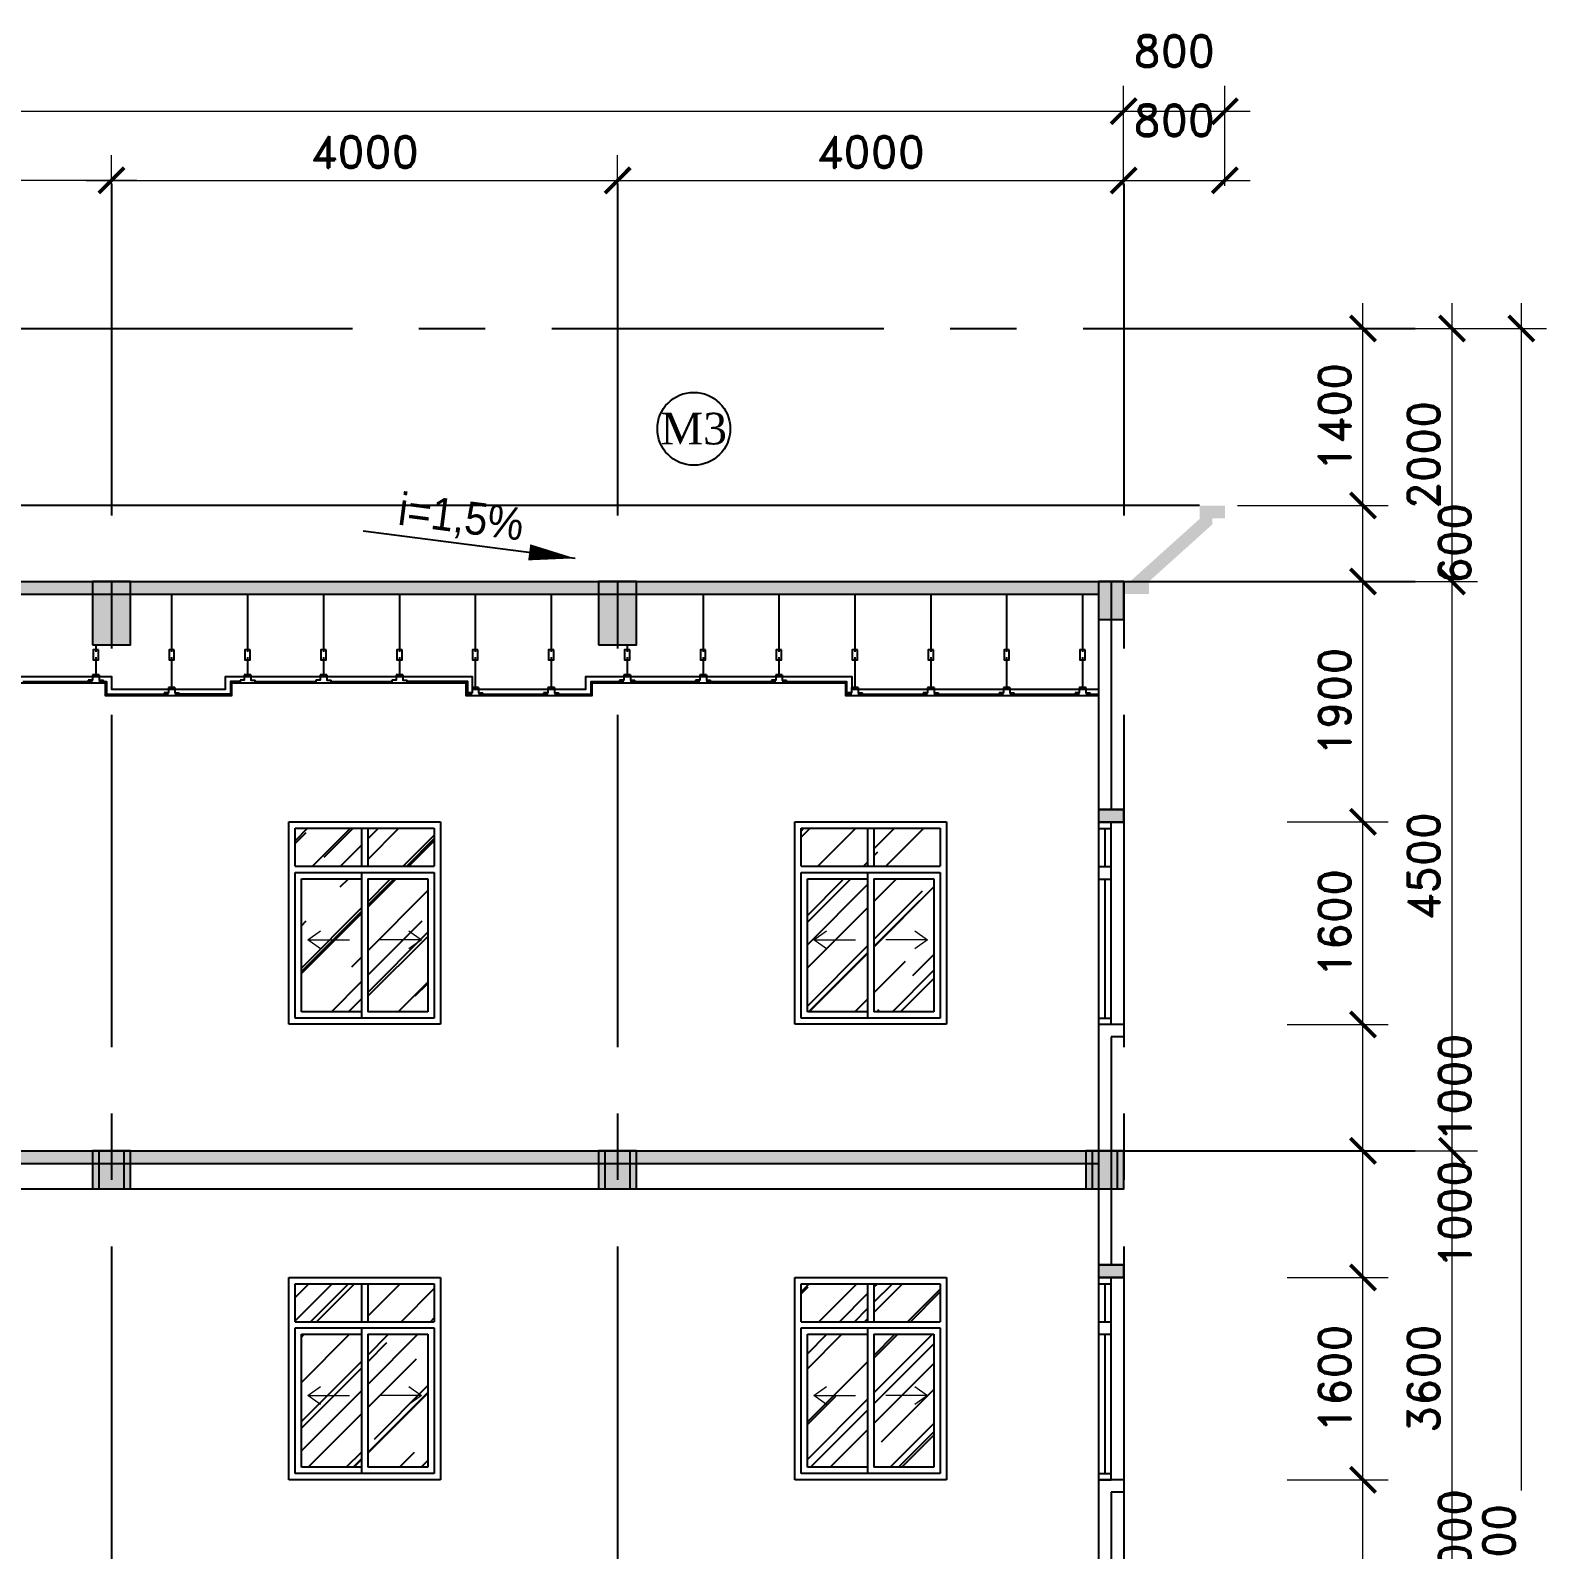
# Model space of a CAD drawing. Header units: inches. Extents: x 452443 to 881249, y 975131 to 1198310.
# Drawn here: x 718520 to 730505, y 1044559 to 1056566 of the extents above; entities that cross this region are included whole.
import ezdxf

# ---------------------------------------------------------------- set-up
doc = ezdxf.new("R2010")
doc.units = ezdxf.units.IN
doc.header["$LTSCALE"] = 3.5
doc.header["$MEASUREMENT"] = 0
doc.linetypes.add('CENTER', pattern=[2, 1.25, -0.25, 0.25, -0.25])
for name, color, linetype in [('cot', 1, 'Continuous'), ('cotnha', 1, 'Continuous'), ('dim 251', 251, 'Continuous'), ('DOOR-84', 84, 'Continuous'), ('hatch vl', 4, 'Continuous'), ('N-THAY2', 2, 'Continuous'), ('Netthay_126', 126, 'Continuous'), ('phong', 2, 'Continuous'), ('thuocdo', 3, 'Continuous'), ('Truc', 252, 'Continuous')]:
    doc.layers.add(name, color=color, linetype=linetype)
doc.styles.add('ghichu25', font='VHELVEN0.TTF', dxfattribs={"width": 0.9})
doc.styles.add('romand', font='romand.shx')
doc.styles.get("Standard").update_dxf_attribs({"font": 'times.ttf'})
doc.dimstyles.new('TL100', dxfattribs={"dimscale": 100, "dimtxt": 2.5, "dimasz": 2, "dimexe": 2, "dimexo": 1, "dimgap": 1, "dimtad": 1, "dimdec": 0, "dimzin": 0, "dimdsep": 46, "dimtxsty": 'romand', "dimblk": 'ARCHTICK', "dimcen": 2, "dimdle": 2, "dimclrd": 256, "dimclre": 256, "dimclrt": 7, "dimadec": 0, "dimazin": 0, "dimtfac": 0.004, "dimtdec": 0, "dimtmove": 2, "dimatfit": 3, "dimfxl": 1, "dimtolj": 1, "dimtzin": 0, "dimlwd": 20, "dimlwe": 20, "dimarcsym": 1})

# ---------------------------------------------------------------- blocks, each defined once
blk = doc.blocks.new('dodoc')
at = {"layer": 'N-THAY2', "ltscale": 50}
blk.add_line((1319.7, 0), (0, 0), dxfattribs=at)
blk.add_lwpolyline([(0, 0, 0, 100, 0), (285.9, 0, 100, 100, 0)], format="xyseb", dxfattribs=at)
at = {"layer": 'N-THAY2', "color": 7, "ltscale": 50, "style": 'ghichu25', "width": 0.9}
blk.add_attdef('I=1,5%', (386.3, 112), '', height=200, dxfattribs=at)
blk = doc.blocks.new('_ArchTick')
at = {"color": 0, "linetype": 'ByBlock', "const_width": 0.15}
blk.add_lwpolyline([(-0.5, -0.5), (0.5, 0.5)], dxfattribs=at)
blk = doc.blocks.new('*D2308')
at = {"layer": 'DEFPOINTS', "color": 0}
for p in [(728354, 1045110), (729054, 1045110), (728354, 1044110)]:
    blk.add_point(p, dxfattribs=at)
at = {"layer": 'thuocdo', "linetype": 'Continuous', "lineweight": 20}
for p, q in [((729054, 1043910), (729054, 1045310)), ((728454, 1045110), (729254, 1045110)), ((728454, 1044110), (729254, 1044110))]:
    blk.add_line(p, q, dxfattribs=at)
at = {"layer": 'thuocdo', "lineweight": 20, "xscale": 200, "yscale": 200, "zscale": 200}
for p, rotation in [((729054, 1045110), 90), ((729054, 1044110), 270)]:
    blk.add_blockref('_ArchTick', p, dxfattribs=dict(at, rotation=rotation))
at = {"layer": 'thuocdo', "color": 7, "insert": (729779, 1044610), "char_height": 250, "attachment_point": 5, "rotation": 90, "style": 'romand'}
blk.add_mtext('\\A1;1000', dxfattribs=at)
blk = doc.blocks.new('*D2309')
at = {"layer": 'DEFPOINTS', "color": 0}
for p in [(728354, 1046710), (729054, 1046710), (728354, 1045110)]:
    blk.add_point(p, dxfattribs=at)
at = {"layer": 'thuocdo', "linetype": 'Continuous', "lineweight": 20}
for p, q in [((729054, 1044910), (729054, 1046910)), ((728454, 1046710), (729254, 1046710)), ((728454, 1045110), (729254, 1045110))]:
    blk.add_line(p, q, dxfattribs=at)
at = {"layer": 'thuocdo', "lineweight": 20, "xscale": 200, "yscale": 200, "zscale": 200}
for p, rotation in [((729054, 1046710), 90), ((729054, 1045110), 270)]:
    blk.add_blockref('_ArchTick', p, dxfattribs=dict(at, rotation=rotation))
at = {"layer": 'thuocdo', "color": 7, "insert": (728829, 1045910), "char_height": 250, "attachment_point": 5, "rotation": 90, "style": 'romand'}
blk.add_mtext('\\A1;1600', dxfattribs=at)
blk = doc.blocks.new('*D2310')
at = {"layer": 'DEFPOINTS', "color": 0}
for p in [(728354, 1047710), (729054, 1047710), (728354, 1046710)]:
    blk.add_point(p, dxfattribs=at)
at = {"layer": 'thuocdo', "linetype": 'Continuous', "lineweight": 20}
for p, q in [((729054, 1046510), (729054, 1047910)), ((728454, 1047710), (729254, 1047710)), ((728454, 1046710), (729254, 1046710))]:
    blk.add_line(p, q, dxfattribs=at)
at = {"layer": 'thuocdo', "lineweight": 20, "xscale": 200, "yscale": 200, "zscale": 200}
for p, rotation in [((729054, 1047710), 90), ((729054, 1046710), 270)]:
    blk.add_blockref('_ArchTick', p, dxfattribs=dict(at, rotation=rotation))
at = {"layer": 'thuocdo', "color": 7, "insert": (729779, 1047210), "char_height": 250, "attachment_point": 5, "rotation": 90, "style": 'romand'}
blk.add_mtext('\\A1;1000', dxfattribs=at)
blk = doc.blocks.new('*D2311')
at = {"layer": 'DEFPOINTS', "color": 0}
for p in [(728354, 1048710), (729054, 1048710), (728354, 1047710)]:
    blk.add_point(p, dxfattribs=at)
at = {"layer": 'thuocdo', "linetype": 'Continuous', "lineweight": 20}
for p, q in [((729054, 1047510), (729054, 1048910)), ((728454, 1048710), (729254, 1048710)), ((728454, 1047710), (729254, 1047710))]:
    blk.add_line(p, q, dxfattribs=at)
at = {"layer": 'thuocdo', "lineweight": 20, "xscale": 200, "yscale": 200, "zscale": 200}
for p, rotation in [((729054, 1048710), 90), ((729054, 1047710), 270)]:
    blk.add_blockref('_ArchTick', p, dxfattribs=dict(at, rotation=rotation))
at = {"layer": 'thuocdo', "color": 7, "insert": (729779, 1048210), "char_height": 250, "attachment_point": 5, "rotation": 90, "style": 'romand'}
blk.add_mtext('\\A1;1000', dxfattribs=at)
blk = doc.blocks.new('*D2312')
at = {"layer": 'DEFPOINTS', "color": 0}
for p in [(728354, 1050310), (729054, 1050310), (728354, 1048710)]:
    blk.add_point(p, dxfattribs=at)
at = {"layer": 'thuocdo', "linetype": 'Continuous', "lineweight": 20}
for p, q in [((729054, 1048510), (729054, 1050510)), ((728454, 1050310), (729254, 1050310)), ((728454, 1048710), (729254, 1048710))]:
    blk.add_line(p, q, dxfattribs=at)
at = {"layer": 'thuocdo', "lineweight": 20, "xscale": 200, "yscale": 200, "zscale": 200}
for p, rotation in [((729054, 1050310), 90), ((729054, 1048710), 270)]:
    blk.add_blockref('_ArchTick', p, dxfattribs=dict(at, rotation=rotation))
at = {"layer": 'thuocdo', "color": 7, "insert": (728829, 1049510), "char_height": 250, "attachment_point": 5, "rotation": 90, "style": 'romand'}
blk.add_mtext('\\A1;1600', dxfattribs=at)
blk = doc.blocks.new('*D2313')
at = {"layer": 'DEFPOINTS', "color": 0}
for p in [(728354, 1052210), (729054, 1052210), (728354, 1050310)]:
    blk.add_point(p, dxfattribs=at)
at = {"layer": 'thuocdo', "linetype": 'Continuous', "lineweight": 20}
for p, q in [((729054, 1050110), (729054, 1052410)), ((728454, 1052210), (729254, 1052210)), ((728454, 1050310), (729254, 1050310))]:
    blk.add_line(p, q, dxfattribs=at)
at = {"layer": 'thuocdo', "lineweight": 20, "xscale": 200, "yscale": 200, "zscale": 200}
for p, rotation in [((729054, 1052210), 90), ((729054, 1050310), 270)]:
    blk.add_blockref('_ArchTick', p, dxfattribs=dict(at, rotation=rotation))
at = {"layer": 'thuocdo', "color": 7, "insert": (728829, 1051260), "char_height": 250, "attachment_point": 5, "rotation": 90, "style": 'romand'}
blk.add_mtext('\\A1;1900', dxfattribs=at)
blk = doc.blocks.new('*D2314')
at = {"layer": 'DEFPOINTS', "color": 0}
for p in [(727962, 1052810), (729054, 1052810), (728354, 1052210)]:
    blk.add_point(p, dxfattribs=at)
at = {"layer": 'thuocdo', "linetype": 'Continuous', "lineweight": 20}
for p, q in [((729054, 1052010), (729054, 1053010)), ((728062, 1052810), (729254, 1052810)), ((728454, 1052210), (729254, 1052210))]:
    blk.add_line(p, q, dxfattribs=at)
at = {"layer": 'thuocdo', "lineweight": 20, "xscale": 200, "yscale": 200, "zscale": 200}
for p, rotation in [((729054, 1052810), 90), ((729054, 1052210), 270)]:
    blk.add_blockref('_ArchTick', p, dxfattribs=dict(at, rotation=rotation))
at = {"layer": 'thuocdo', "color": 7, "insert": (729779, 1052510), "char_height": 250, "attachment_point": 5, "rotation": 90, "style": 'romand'}
blk.add_mtext('\\A1;600', dxfattribs=at)
blk = doc.blocks.new('*D2315')
at = {"layer": 'DEFPOINTS', "color": 0}
for p in [(728354, 1054210), (729054, 1054210), (727962, 1052810)]:
    blk.add_point(p, dxfattribs=at)
at = {"layer": 'thuocdo', "linetype": 'Continuous', "lineweight": 20}
for p, q in [((729054, 1052610), (729054, 1054410)), ((728454, 1054210), (729254, 1054210)), ((728062, 1052810), (729254, 1052810))]:
    blk.add_line(p, q, dxfattribs=at)
at = {"layer": 'thuocdo', "lineweight": 20, "xscale": 200, "yscale": 200, "zscale": 200}
for p, rotation in [((729054, 1054210), 90), ((729054, 1052810), 270)]:
    blk.add_blockref('_ArchTick', p, dxfattribs=dict(at, rotation=rotation))
at = {"layer": 'thuocdo', "color": 7, "insert": (728829, 1053510), "char_height": 250, "attachment_point": 5, "rotation": 90, "style": 'romand'}
blk.add_mtext('\\A1;1400', dxfattribs=at)
blk = doc.blocks.new('*D2318')
at = {"layer": 'DEFPOINTS', "color": 0}
for p in [(728354, 1047710), (729758, 1047710), (728354, 1044110)]:
    blk.add_point(p, dxfattribs=at)
at = {"layer": 'thuocdo', "lineweight": 20}
for p, q in [((729758, 1043910), (729758, 1047910)), ((728454, 1047710), (729958, 1047710)), ((728454, 1044110), (729958, 1044110))]:
    blk.add_line(p, q, dxfattribs=at)
at = {"layer": 'thuocdo', "lineweight": 20, "xscale": 200, "yscale": 200, "zscale": 200}
for p, rotation in [((729758, 1047710), 90), ((729758, 1044110), 270)]:
    blk.add_blockref('_ArchTick', p, dxfattribs=dict(at, rotation=rotation))
at = {"layer": 'thuocdo', "color": 7, "insert": (729533, 1045910), "char_height": 250, "attachment_point": 5, "rotation": 90, "style": 'romand'}
blk.add_mtext('\\A1;3600', dxfattribs=at)
blk = doc.blocks.new('*D2319')
at = {"layer": 'DEFPOINTS', "color": 0}
for p in [(728354, 1052210), (729758, 1052210), (728354, 1047710)]:
    blk.add_point(p, dxfattribs=at)
at = {"layer": 'thuocdo', "lineweight": 20}
for p, q in [((729758, 1047510), (729758, 1052410)), ((728454, 1052210), (729958, 1052210)), ((728454, 1047710), (729958, 1047710))]:
    blk.add_line(p, q, dxfattribs=at)
at = {"layer": 'thuocdo', "lineweight": 20, "xscale": 200, "yscale": 200, "zscale": 200}
for p, rotation in [((729758, 1052210), 90), ((729758, 1047710), 270)]:
    blk.add_blockref('_ArchTick', p, dxfattribs=dict(at, rotation=rotation))
at = {"layer": 'thuocdo', "color": 7, "insert": (729533, 1049960), "char_height": 250, "attachment_point": 5, "rotation": 90, "style": 'romand'}
blk.add_mtext('\\A1;4500', dxfattribs=at)
blk = doc.blocks.new('*D2320')
at = {"layer": 'DEFPOINTS', "color": 0}
for p in [(728354, 1054210), (729758, 1054210), (728354, 1052210)]:
    blk.add_point(p, dxfattribs=at)
at = {"layer": 'thuocdo', "lineweight": 20}
for p, q in [((729758, 1052010), (729758, 1054410)), ((728454, 1054210), (729958, 1054210)), ((728454, 1052210), (729958, 1052210))]:
    blk.add_line(p, q, dxfattribs=at)
at = {"layer": 'thuocdo', "lineweight": 20, "xscale": 200, "yscale": 200, "zscale": 200}
for p, rotation in [((729758, 1054210), 90), ((729758, 1052210), 270)]:
    blk.add_blockref('_ArchTick', p, dxfattribs=dict(at, rotation=rotation))
at = {"layer": 'thuocdo', "color": 7, "insert": (729533, 1053210), "char_height": 250, "attachment_point": 5, "rotation": 90, "style": 'romand'}
blk.add_mtext('\\A1;2000', dxfattribs=at)
blk = doc.blocks.new('*D2321')
at = {"layer": 'DEFPOINTS', "color": 0}
for p in [(728354, 1054210), (730305, 1054210), (728613, 1036510)]:
    blk.add_point(p, dxfattribs=at)
at = {"layer": 'thuocdo', "lineweight": 20}
for p, q in [((730305, 1054410), (730305, 1045027)), ((728454, 1054210), (730505, 1054210)), ((730305, 1036310), (730305, 1043744)), ((728713, 1036510), (730505, 1036510))]:
    blk.add_line(p, q, dxfattribs=at)
at = {"layer": 'thuocdo', "lineweight": 20, "xscale": 200, "yscale": 200, "zscale": 200}
for p, rotation in [((730305, 1054210), 90), ((730305, 1036510), 270)]:
    blk.add_blockref('_ArchTick', p, dxfattribs=dict(at, rotation=rotation))
at = {"layer": 'thuocdo', "color": 7, "insert": (730128, 1044385), "char_height": 250, "attachment_point": 5, "rotation": 90, "style": 'romand'}
blk.add_mtext('\\A1;17700', dxfattribs=at)
blk = doc.blocks.new('*D2406')
at = {"layer": 'DEFPOINTS', "color": 0}
for p in [(727162, 1055380), (723162, 1055238), (727162, 1055238)]:
    blk.add_point(p, dxfattribs=at)
at = {"layer": 'thuocdo', "linetype": 'Continuous', "lineweight": 20}
for p, q in [((723162, 1055338), (723162, 1055580)), ((727162, 1055338), (727162, 1055580)), ((722962, 1055380), (727362, 1055380))]:
    blk.add_line(p, q, dxfattribs=at)
at = {"layer": 'thuocdo', "lineweight": 20, "xscale": 200, "yscale": 200, "zscale": 200, "rotation": 180}
blk.add_blockref('_ArchTick', (723162, 1055380), dxfattribs=at)
at = {"layer": 'thuocdo', "lineweight": 20, "xscale": 200, "yscale": 200, "zscale": 200}
blk.add_blockref('_ArchTick', (727162, 1055380), dxfattribs=at)
at = {"layer": 'thuocdo', "color": 7, "insert": (725162, 1055605), "char_height": 250, "attachment_point": 5, "style": 'romand'}
blk.add_mtext('\\A1;4000', dxfattribs=at)
blk = doc.blocks.new('*D2407')
at = {"layer": 'DEFPOINTS', "color": 0}
for p in [(723162, 1055380), (719162, 1055238), (723162, 1055238)]:
    blk.add_point(p, dxfattribs=at)
at = {"layer": 'thuocdo', "linetype": 'Continuous', "lineweight": 20}
for p, q in [((719162, 1055338), (719162, 1055580)), ((723162, 1055338), (723162, 1055580)), ((718962, 1055380), (723362, 1055380))]:
    blk.add_line(p, q, dxfattribs=at)
at = {"layer": 'thuocdo', "lineweight": 20, "xscale": 200, "yscale": 200, "zscale": 200, "rotation": 180}
blk.add_blockref('_ArchTick', (719162, 1055380), dxfattribs=at)
at = {"layer": 'thuocdo', "lineweight": 20, "xscale": 200, "yscale": 200, "zscale": 200}
blk.add_blockref('_ArchTick', (723162, 1055380), dxfattribs=at)
at = {"layer": 'thuocdo', "color": 7, "insert": (721162, 1055605), "char_height": 250, "attachment_point": 5, "style": 'romand'}
blk.add_mtext('\\A1;4000', dxfattribs=at)
blk = doc.blocks.new('*D2408')
at = {"layer": 'DEFPOINTS', "color": 0}
for p in [(727962, 1055380), (727162, 1055238), (727962, 1055238)]:
    blk.add_point(p, dxfattribs=at)
at = {"layer": 'thuocdo', "linetype": 'Continuous', "lineweight": 20}
for p, q in [((727162, 1055338), (727162, 1055580)), ((727962, 1055338), (727962, 1055580)), ((726962, 1055380), (728162, 1055380))]:
    blk.add_line(p, q, dxfattribs=at)
at = {"layer": 'thuocdo', "lineweight": 20, "xscale": 200, "yscale": 200, "zscale": 200, "rotation": 180}
blk.add_blockref('_ArchTick', (727162, 1055380), dxfattribs=at)
at = {"layer": 'thuocdo', "lineweight": 20, "xscale": 200, "yscale": 200, "zscale": 200}
blk.add_blockref('_ArchTick', (727962, 1055380), dxfattribs=at)
at = {"layer": 'thuocdo', "color": 7, "insert": (727562, 1055855), "char_height": 250, "attachment_point": 5, "style": 'romand'}
blk.add_mtext('\\A1;800', dxfattribs=at)
blk = doc.blocks.new('*D2409')
at = {"layer": 'DEFPOINTS', "color": 0}
for p in [(727162, 1055927), (698662, 1055238), (727162, 1055238)]:
    blk.add_point(p, dxfattribs=at)
at = {"layer": 'thuocdo', "linetype": 'Continuous', "lineweight": 20}
for p, q in [((698662, 1055338), (698662, 1056127)), ((727162, 1055338), (727162, 1056127)), ((698462, 1055927), (727362, 1055927))]:
    blk.add_line(p, q, dxfattribs=at)
at = {"layer": 'thuocdo', "lineweight": 20, "xscale": 200, "yscale": 200, "zscale": 200, "rotation": 180}
blk.add_blockref('_ArchTick', (698662, 1055927), dxfattribs=at)
at = {"layer": 'thuocdo', "lineweight": 20, "xscale": 200, "yscale": 200, "zscale": 200}
blk.add_blockref('_ArchTick', (727162, 1055927), dxfattribs=at)
at = {"layer": 'thuocdo', "color": 7, "insert": (712912, 1056152), "char_height": 250, "attachment_point": 5, "style": 'romand'}
blk.add_mtext('\\A1;28500', dxfattribs=at)
blk = doc.blocks.new('*D2411')
at = {"layer": 'DEFPOINTS', "color": 0}
for p in [(727962, 1055927), (727162, 1055238), (727962, 1055238)]:
    blk.add_point(p, dxfattribs=at)
at = {"layer": 'thuocdo', "linetype": 'Continuous', "lineweight": 20}
for p, q in [((727162, 1055338), (727162, 1056127)), ((727962, 1055338), (727962, 1056127)), ((726962, 1055927), (728162, 1055927))]:
    blk.add_line(p, q, dxfattribs=at)
at = {"layer": 'thuocdo', "lineweight": 20, "xscale": 200, "yscale": 200, "zscale": 200, "rotation": 180}
blk.add_blockref('_ArchTick', (727162, 1055927), dxfattribs=at)
at = {"layer": 'thuocdo', "lineweight": 20, "xscale": 200, "yscale": 200, "zscale": 200}
blk.add_blockref('_ArchTick', (727962, 1055927), dxfattribs=at)
at = {"layer": 'thuocdo', "color": 7, "insert": (727562, 1056402), "char_height": 250, "attachment_point": 5, "style": 'romand'}
blk.add_mtext('\\A1;800', dxfattribs=at)
blk = doc.blocks.new('*D2423')
at = {"layer": 'DEFPOINTS', "color": 0}
for p in [(715162, 1055380), (715162, 1055238), (719162, 1055238)]:
    blk.add_point(p, dxfattribs=at)
at = {"layer": 'thuocdo', "linetype": 'Continuous', "lineweight": 20}
for p, q in [((715162, 1055338), (715162, 1055580)), ((719162, 1055338), (719162, 1055580)), ((719362, 1055380), (714962, 1055380))]:
    blk.add_line(p, q, dxfattribs=at)
at = {"layer": 'thuocdo', "lineweight": 20, "xscale": 200, "yscale": 200, "zscale": 200, "rotation": 180}
blk.add_blockref('_ArchTick', (715162, 1055380), dxfattribs=at)
at = {"layer": 'thuocdo', "lineweight": 20, "xscale": 200, "yscale": 200, "zscale": 200}
blk.add_blockref('_ArchTick', (719162, 1055380), dxfattribs=at)
at = {"layer": 'thuocdo', "color": 7, "insert": (717162, 1055605), "char_height": 250, "attachment_point": 5, "style": 'romand'}
blk.add_mtext('\\A1;4000', dxfattribs=at)
blk = doc.blocks.new('gcfhgt')
at = {"layer": 'dim 251', "linetype": 'Continuous'}
for points in [[(371279, 227937), (371279, 227894), (371245, 227894)], [(371365, 227894), (371365, 227875), (371245, 227875), (371245, 227894)], [(371279, 227937), (371331, 227937)], [(371331, 227937), (371331, 227894), (371365, 227894)]]:
    blk.add_lwpolyline(points, dxfattribs=at)
blk = doc.blocks.new('CUAS1200x1600')
at = {"layer": 'hatch vl'}
h = blk.add_hatch(dxfattribs=at)
h.set_pattern_fill('AR-RROOF', color=256, scale=15, angle=45)
h.set_pattern_definition([(45, (381731, 834646.73), (323.28922, 862.10459), [5715, -762, 1905, -381]), (45, (381954.6, 835139.75), (-627.7199, 88.90454), [1143, -125.73, 2286, -285.75]), (45, (381636.7, 835010.43), (1220.41681, 1581.4231), [3048, -533.4, 1524, -381])])
h.paths.add_polyline_path([(100, 100), (575, 100), (575, 1150), (100, 1150)])
h.paths.add_polyline_path([(625, 100), (1100, 100), (1100, 1150), (625, 1150)])
h.paths.add_polyline_path([(575, 1250), (575, 1550), (50, 1550), (50, 1250)])
h.paths.add_polyline_path([(625, 1550), (625, 1250), (1150, 1250), (1150, 1550)])
at = {"layer": 'DOOR-84', "ltscale": 3}
for p, q in [((0, 0), (0, 1600)), ((0, 1600), (1200, 1600)), ((50, 1250), (50, 1550)), ((50, 1550), (1150, 1550)), ((1150, 1550), (1150, 1250)), ((50, 1250), (1150, 1250)), ((50, 50), (50, 1200)), ((50, 1200), (1150, 1200)), ((100, 100), (100, 1150)), ((100, 1150), (575, 1150)), ((625, 1150), (1100, 1150)), ((1100, 1150), (1100, 100)), ((1150, 1200), (1150, 50)), ((1200, 0), (0, 0)), ((1150, 50), (50, 50)), ((575, 100), (100, 100)), ((1100, 100), (625, 100))]:
    blk.add_line(p, q, dxfattribs=at)
for points in [[(1200, 1600), (1200, 0)], [(575, 1550), (575, 1250)], [(625, 1550), (625, 1250)], [(575, 1200), (575, 50)], [(625, 1150), (625, 100)]]:
    blk.add_lwpolyline(points, dxfattribs=at)
for points in [[(151, 667), (481, 667)], [(1049, 667), (719, 667)]]:
    blk.add_leader(points, dimstyle='TL100', override={"dimasz": 1, "dimtad": 0, "dimldrblk": 'Open90', "dimarcsym": 1}, dxfattribs=at)

msp = doc.modelspace()

# ---------------------------------------------------------------- hatches: boundary and pattern name
at = {"layer": 'cot'}
h = msp.add_hatch(color=256, dxfattribs=at)
h.dxf.hatch_style = 1
h.paths.add_polyline_path([(727162.3, 1052110.4), (727162.3, 1052210.4), (727212.8, 1052210.4), (727762.3, 1052704.9), (727762.3, 1052810.4), (727962.3, 1052810.4), (727962.3, 1052710.4), (727862.3, 1052710.4), (727862.3, 1052660.4), (727362.3, 1052210.4), (727362.3, 1052110.4)])
h = msp.add_hatch(color=256, dxfattribs=at)
h.dxf.hatch_style = 1
h.paths.add_polyline_path([(717762.3, 1052210.4), (714812.3, 1052210.4), (714812.3, 1052110.4), (717762.3, 1052110.4)])
h.paths.add_polyline_path([(719012.3, 1052210.4), (717762.3, 1052210.4), (717762.3, 1052110.4), (719012.3, 1052110.4)])
h.paths.add_polyline_path([(723162.3, 1052210.4), (719312.3, 1052210.4), (719312.3, 1052110.4), (723162.3, 1052110.4)])
h.paths.add_polyline_path([(726962.3, 1052210.4), (723162.3, 1052210.4), (723162.3, 1052110.4), (726962.3, 1052110.4)])
h = msp.add_hatch(color=256, dxfattribs=at)
h.dxf.hatch_style = 1
h.paths.add_polyline_path([(719312.3, 1052210.4), (719012.3, 1052210.4), (719012.3, 1051710.4), (719312.3, 1051710.4)])
h = msp.add_hatch(color=256, dxfattribs=at)
h.dxf.hatch_style = 1
h.paths.add_polyline_path([(723312.3, 1052210.4), (723012.3, 1052210.4), (723012.3, 1051710.4), (723312.3, 1051710.4)])
h = msp.add_hatch(color=256, dxfattribs=at)
h.dxf.hatch_style = 1
h.paths.add_polyline_path([(727162.3, 1052210.4), (726962.3, 1052210.4), (726962.3, 1051910.4), (727162.3, 1051910.4)])
h = msp.add_hatch(color=256, dxfattribs=at)
h.dxf.hatch_style = 1
h.paths.add_polyline_path([(727162.3, 1050408.6), (726962.3, 1050408.6), (726962.3, 1050308.6), (727162.3, 1050308.6)])
h = msp.add_hatch(color=256, dxfattribs=at)
h.dxf.hatch_style = 1
h.paths.add_polyline_path([(706262.3, 1047710.4), (702262.3, 1047710.4), (702262.3, 1047610.4), (706262.3, 1047610.4)])
h.paths.add_polyline_path([(710562.3, 1047710.4), (706262.3, 1047710.4), (706262.3, 1047610.4), (710562.3, 1047610.4)])
h.paths.add_polyline_path([(715062.3, 1047710.4), (710762.3, 1047710.4), (710762.3, 1047610.4), (715062.3, 1047610.4)])
h.paths.add_polyline_path([(719562.3, 1047710.4), (715262.3, 1047710.4), (715262.3, 1047610.4), (719562.3, 1047610.4)])
h.paths.add_polyline_path([(723562.3, 1047710.4), (719562.3, 1047710.4), (719562.3, 1047610.4), (723562.3, 1047610.4)])
h.paths.add_polyline_path([(698662.3, 1047710.4), (698662.3, 1047610.4), (702262.3, 1047610.4), (702262.3, 1047710.4)])
h.paths.add_polyline_path([(727162.3, 1047610.4), (727162.3, 1047710.4), (723562.3, 1047710.4), (723562.3, 1047610.4)])
h = msp.add_hatch(color=256, dxfattribs=at)
h.dxf.hatch_style = 1
h.paths.add_polyline_path([(719312.3, 1047710.4), (719012.3, 1047710.4), (719012.3, 1047410.4), (719312.3, 1047410.4)])
h = msp.add_hatch(color=256, dxfattribs=at)
h.dxf.hatch_style = 1
h.paths.add_polyline_path([(719312.3, 1047710.4), (719012.3, 1047710.4), (719012.3, 1047410.4), (719312.3, 1047410.4)])
h = msp.add_hatch(color=256, dxfattribs=at)
h.dxf.hatch_style = 1
h.paths.add_polyline_path([(719262.3, 1047710.4), (719062.3, 1047710.4), (719062.3, 1047410.4), (719262.3, 1047410.4)])
h = msp.add_hatch(color=256, dxfattribs=at)
h.dxf.hatch_style = 1
h.paths.add_polyline_path([(719262.3, 1047710.4), (719062.3, 1047710.4), (719062.3, 1047410.4), (719262.3, 1047410.4)])
h = msp.add_hatch(color=256, dxfattribs=at)
h.dxf.hatch_style = 1
h.paths.add_polyline_path([(719262.3, 1047710.4), (719062.3, 1047710.4), (719062.3, 1047410.4), (719262.3, 1047410.4)])
h = msp.add_hatch(color=256, dxfattribs=at)
h.dxf.hatch_style = 1
h.paths.add_polyline_path([(719262.3, 1047710.4), (719062.3, 1047710.4), (719062.3, 1047410.4), (719262.3, 1047410.4)])
h = msp.add_hatch(color=256, dxfattribs=at)
h.dxf.hatch_style = 1
h.paths.add_polyline_path([(723312.3, 1047710.4), (723012.3, 1047710.4), (723012.3, 1047410.4), (723312.3, 1047410.4)])
h = msp.add_hatch(color=256, dxfattribs=at)
h.dxf.hatch_style = 1
h.paths.add_polyline_path([(723312.3, 1047710.4), (723012.3, 1047710.4), (723012.3, 1047410.4), (723312.3, 1047410.4)])
h = msp.add_hatch(color=256, dxfattribs=at)
h.dxf.hatch_style = 1
h.paths.add_polyline_path([(723262.3, 1047710.4), (723062.3, 1047710.4), (723062.3, 1047410.4), (723262.3, 1047410.4)])
h = msp.add_hatch(color=256, dxfattribs=at)
h.dxf.hatch_style = 1
h.paths.add_polyline_path([(723262.3, 1047710.4), (723062.3, 1047710.4), (723062.3, 1047410.4), (723262.3, 1047410.4)])
h = msp.add_hatch(color=256, dxfattribs=at)
h.dxf.hatch_style = 1
h.paths.add_polyline_path([(723262.3, 1047710.4), (723062.3, 1047710.4), (723062.3, 1047410.4), (723262.3, 1047410.4)])
h = msp.add_hatch(color=256, dxfattribs=at)
h.dxf.hatch_style = 1
h.paths.add_polyline_path([(723262.3, 1047710.4), (723062.3, 1047710.4), (723062.3, 1047410.4), (723262.3, 1047410.4)])
h = msp.add_hatch(color=256, dxfattribs=at)
h.dxf.hatch_style = 1
h.paths.add_polyline_path([(727162.3, 1047710.4), (726862.3, 1047710.4), (726862.3, 1047410.4), (727162.3, 1047410.4)])
h = msp.add_hatch(color=256, dxfattribs=at)
h.dxf.hatch_style = 1
h.paths.add_polyline_path([(727162.3, 1047710.4), (726862.3, 1047710.4), (726862.3, 1047410.4), (727162.3, 1047410.4)])
h = msp.add_hatch(color=256, dxfattribs=at)
h.dxf.hatch_style = 1
h.paths.add_polyline_path([(727112.3, 1047710.4), (726912.3, 1047710.4), (726912.3, 1047410.4), (727112.3, 1047410.4)])
h = msp.add_hatch(color=256, dxfattribs=at)
h.dxf.hatch_style = 1
h.paths.add_polyline_path([(727112.3, 1047710.4), (726912.3, 1047710.4), (726912.3, 1047410.4), (727112.3, 1047410.4)])
h = msp.add_hatch(color=256, dxfattribs=at)
h.dxf.hatch_style = 1
h.paths.add_polyline_path([(727112.3, 1047710.4), (726912.3, 1047710.4), (726912.3, 1047410.4), (727112.3, 1047410.4)])
h = msp.add_hatch(color=256, dxfattribs=at)
h.dxf.hatch_style = 1
h.paths.add_polyline_path([(727112.3, 1047710.4), (726912.3, 1047710.4), (726912.3, 1047410.4), (727112.3, 1047410.4)])
h = msp.add_hatch(color=256, dxfattribs=at)
h.dxf.hatch_style = 1
h.paths.add_polyline_path([(727162.3, 1047710.4), (726962.3, 1047710.4), (726962.3, 1047410.4), (727162.3, 1047410.4)])
h = msp.add_hatch(color=256, dxfattribs=at)
h.dxf.hatch_style = 1
h.paths.add_polyline_path([(727162.3, 1046810.4), (726962.3, 1046810.4), (726962.3, 1046710.4), (727162.3, 1046710.4)])

# ---------------------------------------------------------------- linework, layer by layer
for points in [[(726962.3, 1051910.4), (727162.3, 1051910.4), (727162.3, 1052210.4), (726962.3, 1052210.4)], [(726962.3, 1050308.6), (727162.3, 1050308.6), (727162.3, 1050408.6), (726962.3, 1050408.6)], [(719012.3, 1047410.4), (719312.3, 1047410.4), (719312.3, 1047710.4), (719012.3, 1047710.4)], [(719012.3, 1047410.4), (719312.3, 1047410.4), (719312.3, 1047710.4), (719012.3, 1047710.4)], [(719062.3, 1047410.4), (719262.3, 1047410.4), (719262.3, 1047710.4), (719062.3, 1047710.4)], [(719062.3, 1047410.4), (719262.3, 1047410.4), (719262.3, 1047710.4), (719062.3, 1047710.4)], [(719062.3, 1047410.4), (719262.3, 1047410.4), (719262.3, 1047710.4), (719062.3, 1047710.4)], [(719062.3, 1047410.4), (719262.3, 1047410.4), (719262.3, 1047710.4), (719062.3, 1047710.4)], [(723012.3, 1047410.4), (723312.3, 1047410.4), (723312.3, 1047710.4), (723012.3, 1047710.4)], [(723012.3, 1047410.4), (723312.3, 1047410.4), (723312.3, 1047710.4), (723012.3, 1047710.4)], [(723062.3, 1047410.4), (723262.3, 1047410.4), (723262.3, 1047710.4), (723062.3, 1047710.4)], [(723062.3, 1047410.4), (723262.3, 1047410.4), (723262.3, 1047710.4), (723062.3, 1047710.4)], [(723062.3, 1047410.4), (723262.3, 1047410.4), (723262.3, 1047710.4), (723062.3, 1047710.4)], [(723062.3, 1047410.4), (723262.3, 1047410.4), (723262.3, 1047710.4), (723062.3, 1047710.4)], [(726862.3, 1047410.4), (727162.3, 1047410.4), (727162.3, 1047710.4), (726862.3, 1047710.4)], [(726862.3, 1047410.4), (727162.3, 1047410.4), (727162.3, 1047710.4), (726862.3, 1047710.4)], [(726912.3, 1047410.4), (727112.3, 1047410.4), (727112.3, 1047710.4), (726912.3, 1047710.4)], [(726912.3, 1047410.4), (727112.3, 1047410.4), (727112.3, 1047710.4), (726912.3, 1047710.4)], [(726912.3, 1047410.4), (727112.3, 1047410.4), (727112.3, 1047710.4), (726912.3, 1047710.4)], [(726912.3, 1047410.4), (727112.3, 1047410.4), (727112.3, 1047710.4), (726912.3, 1047710.4)], [(726962.3, 1047410.4), (727162.3, 1047410.4), (727162.3, 1047710.4), (726962.3, 1047710.4)], [(726962.3, 1046710.4), (727162.3, 1046710.4), (727162.3, 1046810.4), (726962.3, 1046810.4)]]:
    msp.add_lwpolyline(points, close=True, dxfattribs=at)
for points in [[(727162.3, 1052110.4), (727162.3, 1051910.4)], [(698862.3, 1047710.4), (726962.3, 1047710.4)], [(698862.3, 1047610.4), (726962.3, 1047610.4)]]:
    msp.add_lwpolyline(points, dxfattribs=at)
at = {"layer": 'cotnha'}
for points in [[(715312.3, 1052210.4), (726962.3, 1052210.4)], [(715312.3, 1052110.4), (726962.3, 1052110.4)]]:
    msp.add_lwpolyline(points, dxfattribs=at)
for points in [[(719012.3, 1051710.4), (719312.3, 1051710.4), (719312.3, 1052210.4), (719012.3, 1052210.4)], [(723012.3, 1051710.4), (723312.3, 1051710.4), (723312.3, 1052210.4), (723012.3, 1052210.4)]]:
    msp.add_lwpolyline(points, close=True, dxfattribs=at)
at = {"layer": 'dim 251', "linetype": 'Continuous'}
for p, q in [((719637.2, 1052110.4), (719637.2, 1051653.8)), ((720237.2, 1052110.4), (720237.2, 1051653.8)), ((720837.2, 1052110.4), (720837.2, 1051653.8)), ((721437.2, 1052110.4), (721437.2, 1051653.8)), ((722037.2, 1052110.4), (722037.2, 1051653.8)), ((722637.2, 1052110.4), (722637.2, 1051653.8)), ((723837.3, 1052110.4), (723837.3, 1051653.8)), ((724437.3, 1052110.4), (724437.3, 1051653.8)), ((725037.3, 1052110.4), (725037.3, 1051653.8)), ((725637.3, 1052110.4), (725637.3, 1051653.8)), ((726237.3, 1052110.4), (726237.3, 1051653.8)), ((726837.3, 1052110.4), (726837.3, 1051653.8)), ((719037.2, 1051710.4), (719037.2, 1051653.8)), ((723237.2, 1051710.4), (723237.2, 1051653.8)), ((719037.2, 1051611.6), (719037.2, 1051460)), ((719637.2, 1051611.6), (719637.2, 1051360)), ((720237.2, 1051611.6), (720237.2, 1051460)), ((720837.2, 1051611.6), (720837.2, 1051460)), ((721437.2, 1051611.6), (721437.2, 1051460)), ((722037.2, 1051611.6), (722037.2, 1051360)), ((722637.2, 1051611.6), (722637.2, 1051360)), ((723237.2, 1051611.6), (723237.2, 1051460)), ((723837.3, 1051611.6), (723837.3, 1051460)), ((724437.3, 1051611.6), (724437.3, 1051460)), ((725037.3, 1051611.6), (725037.3, 1051360)), ((725637.3, 1051611.6), (725637.3, 1051360)), ((726237.3, 1051611.6), (726237.3, 1051360)), ((726837.3, 1051611.6), (726837.3, 1051360))]:
    msp.add_line(p, q, dxfattribs=at)
for points in [[(719058.1, 1051671.4), (719016.3, 1051671.4), (719016.3, 1051590.3), (719058.1, 1051590.3)], [(719058.1, 1051671.4), (719016.3, 1051671.4), (719016.3, 1051590.3), (719058.1, 1051590.3)], [(719058.1, 1051671.4), (719016.3, 1051671.4), (719016.3, 1051590.3), (719058.1, 1051590.3)], [(719658.1, 1051671.4), (719616.3, 1051671.4), (719616.3, 1051590.3), (719658.1, 1051590.3)], [(719658.1, 1051671.4), (719616.3, 1051671.4), (719616.3, 1051590.3), (719658.1, 1051590.3)], [(719658.1, 1051671.4), (719616.3, 1051671.4), (719616.3, 1051590.3), (719658.1, 1051590.3)], [(720258.1, 1051671.4), (720216.3, 1051671.4), (720216.3, 1051590.3), (720258.1, 1051590.3)], [(720258.1, 1051671.4), (720216.3, 1051671.4), (720216.3, 1051590.3), (720258.1, 1051590.3)], [(720258.1, 1051671.4), (720216.3, 1051671.4), (720216.3, 1051590.3), (720258.1, 1051590.3)], [(720858.1, 1051671.4), (720816.3, 1051671.4), (720816.3, 1051590.3), (720858.1, 1051590.3)], [(720858.1, 1051671.4), (720816.3, 1051671.4), (720816.3, 1051590.3), (720858.1, 1051590.3)], [(720858.1, 1051671.4), (720816.3, 1051671.4), (720816.3, 1051590.3), (720858.1, 1051590.3)], [(721458.1, 1051671.4), (721416.3, 1051671.4), (721416.3, 1051590.3), (721458.1, 1051590.3)], [(721458.1, 1051671.4), (721416.3, 1051671.4), (721416.3, 1051590.3), (721458.1, 1051590.3)], [(721458.1, 1051671.4), (721416.3, 1051671.4), (721416.3, 1051590.3), (721458.1, 1051590.3)], [(722058.1, 1051671.4), (722016.3, 1051671.4), (722016.3, 1051590.3), (722058.1, 1051590.3)], [(722058.1, 1051671.4), (722016.3, 1051671.4), (722016.3, 1051590.3), (722058.1, 1051590.3)], [(722058.1, 1051671.4), (722016.3, 1051671.4), (722016.3, 1051590.3), (722058.1, 1051590.3)], [(722658.1, 1051671.4), (722616.3, 1051671.4), (722616.3, 1051590.3), (722658.1, 1051590.3)], [(722658.1, 1051671.4), (722616.3, 1051671.4), (722616.3, 1051590.3), (722658.1, 1051590.3)], [(722658.1, 1051671.4), (722616.3, 1051671.4), (722616.3, 1051590.3), (722658.1, 1051590.3)], [(723258.1, 1051671.4), (723216.3, 1051671.4), (723216.3, 1051590.3), (723258.1, 1051590.3)], [(723258.1, 1051671.4), (723216.3, 1051671.4), (723216.3, 1051590.3), (723258.1, 1051590.3)], [(723258.1, 1051671.4), (723216.3, 1051671.4), (723216.3, 1051590.3), (723258.1, 1051590.3)], [(723858.2, 1051671.4), (723816.4, 1051671.4), (723816.4, 1051590.3), (723858.2, 1051590.3)], [(723858.2, 1051671.4), (723816.4, 1051671.4), (723816.4, 1051590.3), (723858.2, 1051590.3)], [(723858.2, 1051671.4), (723816.4, 1051671.4), (723816.4, 1051590.3), (723858.2, 1051590.3)], [(724458.2, 1051671.4), (724416.4, 1051671.4), (724416.4, 1051590.3), (724458.2, 1051590.3)], [(724458.2, 1051671.4), (724416.4, 1051671.4), (724416.4, 1051590.3), (724458.2, 1051590.3)], [(724458.2, 1051671.4), (724416.4, 1051671.4), (724416.4, 1051590.3), (724458.2, 1051590.3)], [(725058.2, 1051671.4), (725016.4, 1051671.4), (725016.4, 1051590.3), (725058.2, 1051590.3)], [(725058.2, 1051671.4), (725016.4, 1051671.4), (725016.4, 1051590.3), (725058.2, 1051590.3)], [(725058.2, 1051671.4), (725016.4, 1051671.4), (725016.4, 1051590.3), (725058.2, 1051590.3)], [(725658.2, 1051671.4), (725616.4, 1051671.4), (725616.4, 1051590.3), (725658.2, 1051590.3)], [(725658.2, 1051671.4), (725616.4, 1051671.4), (725616.4, 1051590.3), (725658.2, 1051590.3)], [(725658.2, 1051671.4), (725616.4, 1051671.4), (725616.4, 1051590.3), (725658.2, 1051590.3)], [(726258.2, 1051671.4), (726216.4, 1051671.4), (726216.4, 1051590.3), (726258.2, 1051590.3)], [(726258.2, 1051671.4), (726216.4, 1051671.4), (726216.4, 1051590.3), (726258.2, 1051590.3)], [(726258.2, 1051671.4), (726216.4, 1051671.4), (726216.4, 1051590.3), (726258.2, 1051590.3)], [(726858.2, 1051671.4), (726816.4, 1051671.4), (726816.4, 1051590.3), (726858.2, 1051590.3)], [(726858.2, 1051671.4), (726816.4, 1051671.4), (726816.4, 1051590.3), (726858.2, 1051590.3)], [(726858.2, 1051671.4), (726816.4, 1051671.4), (726816.4, 1051590.3), (726858.2, 1051590.3)]]:
    msp.add_lwpolyline(points, close=True, dxfattribs=at)
for points in [[(715112.3, 1051360.4), (717062.3, 1051360.4), (717062.3, 1051460.4), (719162.3, 1051460.4), (719162.3, 1051360.4), (720062.3, 1051360.4), (720062.3, 1051460.4), (722012.3, 1051460.4), (722012.3, 1051360.4), (722912.3, 1051360.4), (722912.3, 1051460.4), (725012.3, 1051460.4), (725012.3, 1051360.4), (726962.3, 1051360.4)], [(715112.3, 1051310.4), (717112.3, 1051310.4), (717112.3, 1051410.4), (719112.3, 1051410.4), (719112.3, 1051310.4), (720112.3, 1051310.4), (720112.3, 1051410.4), (721962.3, 1051410.4), (721962.3, 1051310.4), (722962.3, 1051310.4), (722962.3, 1051410.4), (724962.3, 1051410.4), (724962.3, 1051310.4), (726962.3, 1051310.4)], [(718462.1, 1051420.4), (719012.3, 1051420.4)], [(719062.1, 1051420.4), (719122.3, 1051420.4), (719122.3, 1051320.4), (719612.3, 1051320.4)], [(720177.2, 1051420.1), (720102.3, 1051420.1), (720102.3, 1051320.4), (719662.1, 1051320.4)], [(720297.2, 1051420.1), (720777.2, 1051420.1)], [(720897.2, 1051420.1), (721377.2, 1051420.1)], [(722012.3, 1051320.4), (721977.2, 1051320.4), (721977.2, 1051420.1), (721497.2, 1051420.1)], [(722662.1, 1051320.4), (722952.3, 1051320.4), (722952.3, 1051420.4), (723212.3, 1051420.4)], [(723262.1, 1051420.4), (723812.4, 1051420.4)], [(723862.2, 1051420.4), (724412.4, 1051420.4)], [(724462.2, 1051420.4), (724972.3, 1051420.4), (724972.3, 1051320.4), (725012.4, 1051320.4)], [(722062.1, 1051320.4), (722612.3, 1051320.4)], [(725062.2, 1051320.4), (725612.4, 1051320.4)], [(725662.2, 1051320.4), (726212.4, 1051320.4)], [(726262.2, 1051320.4), (726812.4, 1051320.4)], [(726862.2, 1051320.4), (726962.3, 1051320.4)]]:
    msp.add_lwpolyline(points, dxfattribs=at)
at = {"layer": 'DOOR-84'}
for points in [[(726962.3, 1048710.4), (727062.3, 1048710.4), (727062.3, 1050308.6), (726962.3, 1050308.6)], [(726962.3, 1045110.4), (727062.3, 1045110.4), (727062.3, 1046710.4), (726962.3, 1046710.4)]]:
    msp.add_lwpolyline(points, close=True, dxfattribs=at)
for points in [[(726962.3, 1050308.6), (727062.3, 1050308.6)], [(726962.3, 1050258.6), (727062.3, 1050258.6)], [(727012.3, 1050258.6), (727012.3, 1049958.6)], [(726962.3, 1049958.6), (727062.3, 1049958.6)], [(726962.3, 1049858.6), (727062.3, 1049858.6)], [(727012.3, 1049858.6), (727012.3, 1048758.6)], [(726962.3, 1048758.6), (727062.3, 1048758.6)], [(726962.3, 1046710.4), (727062.3, 1046710.4)], [(726962.3, 1046660.4), (727062.3, 1046660.4)], [(727012.3, 1046660.4), (727012.3, 1046360.4)], [(726962.3, 1046360.4), (727062.3, 1046360.4)], [(726962.3, 1046260.4), (727062.3, 1046260.4)], [(727012.3, 1046260.4), (727012.3, 1045160.4)], [(726962.3, 1045160.4), (727062.3, 1045160.4)], [(726962.3, 1045110.4), (727062.3, 1045110.4)]]:
    msp.add_lwpolyline(points, dxfattribs=at)
at = {"layer": 'Netthay_126', "ltscale": 200}
msp.add_lwpolyline([(723764.4, 1051004.3, 0, 100, 0), (723764.4, 1051298.5, 0, 0, 0), (723764.4, 1053128.7, 0, 0, 0)], format="xyseb", dxfattribs=at)
at = {"layer": 'Netthay_126'}
for points in [[(727762.3, 1052810.4), (715312.3, 1052810.4)], [(698862.3, 1047410.4), (726962.3, 1047410.4)]]:
    msp.add_lwpolyline(points, dxfattribs=at)
msp.add_circle((723764.4, 1053416.9), 288.2, dxfattribs=at)
at = {"layer": 'phong'}
for p, q in [((726962.3, 1052210.4), (726962.3, 1050410.4)), ((727062.3, 1052210.4), (727062.3, 1050410.4)), ((726962.3, 1048712.2), (726962.3, 1046810.4)), ((727062.3, 1048712.2), (727062.3, 1048710.4)), ((727062.3, 1048610.4), (727062.3, 1046810.4)), ((726962.3, 1045112.2), (726962.3, 1043210.4)), ((727062.3, 1045112.2), (727062.3, 1045110.4)), ((727062.3, 1045012.2), (727062.3, 1043210.4))]:
    msp.add_line(p, q, dxfattribs=at)
for points in [[(726962.3, 1050408.6), (727062.3, 1050408.6)], [(727062.3, 1050408.6), (727162.3, 1050408.6), (727162.3, 1050308.6), (727062.3, 1050308.6)], [(726962.3, 1048710.4), (727062.3, 1048710.4)], [(727062.3, 1048710.4), (727162.3, 1048710.4), (727162.3, 1048610.4), (727062.3, 1048610.4)], [(726962.3, 1046810.4), (727062.3, 1046810.4)], [(727062.3, 1046810.4), (727162.3, 1046810.4), (727162.3, 1046710.4), (727062.3, 1046710.4)], [(726962.3, 1045112.2), (727062.3, 1045112.2)], [(727062.3, 1045112.2), (727162.3, 1045112.2), (727162.3, 1045012.2), (727062.3, 1045012.2)]]:
    msp.add_lwpolyline(points, dxfattribs=at)
at = {"layer": 'Truc', "linetype": 'CENTER', "ltscale": 600}
for points in [[(719162.3, 1055355.8), (719162.3, 1032980.8)], [(723162.3, 1055355.8), (723162.3, 1032980.8)], [(727162.3, 1055355.8), (727162.3, 1032980.8)], [(697441.3, 1054210.4), (729852, 1054210.4)], [(697441.3, 1052210.4), (729852, 1052210.4)], [(697441.3, 1047710.4), (729852, 1047710.4)]]:
    msp.add_lwpolyline(points, dxfattribs=at)

# ---------------------------------------------------------------- block references
at = {"layer": 'dim 251', "linetype": 'Continuous', "xscale": -1}
for p in [(1090342.5, 823535.3), (1090342.5, 823535.3), (1090342.5, 823535.3), (1091542.5, 823535.3), (1091542.5, 823535.3), (1091542.5, 823535.3), (1092142.5, 823535.3), (1092142.5, 823535.3), (1092142.5, 823535.3), (1092742.5, 823535.3), (1092742.5, 823535.3), (1092742.5, 823535.3), (1094542.5, 823535.3), (1094542.5, 823535.3), (1094542.5, 823535.3), (1095142.6, 823535.3), (1095142.6, 823535.3), (1095142.6, 823535.3), (1095742.6, 823535.3), (1095742.6, 823535.3), (1095742.6, 823535.3), (1090942.5, 823435.3), (1090942.5, 823435.3), (1090942.5, 823435.3), (1093342.5, 823435.3), (1093342.5, 823435.3), (1093342.5, 823435.3), (1093942.5, 823435.3), (1093942.5, 823435.3), (1093942.5, 823435.3), (1096342.6, 823435.3), (1096342.6, 823435.3), (1096342.6, 823435.3), (1096942.6, 823435.3), (1096942.6, 823435.3), (1096942.6, 823435.3), (1097542.6, 823435.3), (1097542.6, 823435.3), (1097542.6, 823435.3), (1098142.6, 823435.3), (1098142.6, 823435.3), (1098142.6, 823435.3)]:
    msp.add_blockref('gcfhgt', p, dxfattribs=at)
at = {"layer": 'DOOR-84'}
for p in [(720562.3, 1048710.4), (724562.3, 1048710.4), (720562.3, 1045110.4), (724562.3, 1045110.4)]:
    msp.add_blockref('CUAS1200x1600', p, dxfattribs=at)
at = {"layer": 'N-THAY2'}
ref = msp.add_blockref('dodoc', (722826.5, 1052393.5), dxfattribs=dict(at, xscale=-1.280000000074673, yscale=1.28000000026077, zscale=1.28, rotation=352.5894239127838))
ref.add_attrib('I=1,5%', 'i=1,5%', (721417.4, 1052660.6), dxfattribs={"color": 7, "ltscale": 50, "height": 256, "rotation": 352.58942, "style": 'ghichu25', "width": 0.9})

# ---------------------------------------------------------------- texts
at = {"insert": (723764.4, 1053416.9), "char_height": 250, "width": 489.6, "attachment_point": 5, "line_spacing_factor": 0.938532}
msp.add_mtext('M3', dxfattribs=at)

# ---------------------------------------------------------------- dimensions: what is measured, and where the dimension line sits
at = {"layer": 'thuocdo'}
for base, p1, p2, picture, middle in [((727962.3, 1055926.8), (727162.3, 1055238), (727962.3, 1055238), '*D2411', (727562.3, 1056401.8)), ((727162.3, 1055926.8), (698662.3, 1055238), (727162.3, 1055238), '*D2409', (712912.3, 1056151.8)), ((727962.3, 1055380), (727162.3, 1055238), (727962.3, 1055238), '*D2408', (727562.3, 1055855)), ((715162.3, 1055380), (719162.3, 1055238), (715162.3, 1055238), '*D2423', (717162.3, 1055605)), ((723162.3, 1055380), (719162.3, 1055238), (723162.3, 1055238), '*D2407', (721162.3, 1055605)), ((727162.3, 1055380), (723162.3, 1055238), (727162.3, 1055238), '*D2406', (725162.3, 1055605))]:
    dim = msp.add_linear_dim(base=base, p1=p1, p2=p2, dimstyle='TL100', dxfattribs=at)
    dim.commit()
    dim.dimension.update_dxf_attribs({"geometry": picture, "text_midpoint": middle})
for base, p1, p2, picture, middle in [((729054.1, 1054210.4), (727962.3, 1052810.4), (728354.1, 1054210.4), '*D2315', (728829.1, 1053510.4)), ((729054.1, 1052810.4), (728354.1, 1052210.4), (727962.3, 1052810.4), '*D2314', (729779.1, 1052510.4)), ((729054.1, 1052210.4), (728354.1, 1050310.4), (728354.1, 1052210.4), '*D2313', (728829.1, 1051260.4)), ((729054.1, 1050310.4), (728354.1, 1048710.4), (728354.1, 1050310.4), '*D2312', (728829.1, 1049510.4)), ((729054.1, 1048710.4), (728354.1, 1047710.4), (728354.1, 1048710.4), '*D2311', (729779.1, 1048210.4)), ((729054.1, 1047710.4), (728354.1, 1046710.4), (728354.1, 1047710.4), '*D2310', (729779.1, 1047210.4)), ((729054.1, 1046710.4), (728354.1, 1045110.4), (728354.1, 1046710.4), '*D2309', (728829.1, 1045910.4)), ((729054.1, 1045110.4), (728354.1, 1044110.4), (728354.1, 1045110.4), '*D2308', (729779.1, 1044610.4))]:
    dim = msp.add_linear_dim(base=base, p1=p1, p2=p2, angle=90, dimstyle='TL100', dxfattribs=at)
    dim.commit()
    dim.dimension.update_dxf_attribs({"geometry": picture, "text_midpoint": middle})
for base, p1, p2, picture, middle in [((729757.5, 1054210.4), (728354.1, 1052210.4), (728354.1, 1054210.4), '*D2320', (729532.5, 1053210.4)), ((729757.5, 1052210.4), (728354.1, 1047710.4), (728354.1, 1052210.4), '*D2319', (729532.5, 1049960.4)), ((729757.5, 1047710.4), (728354.1, 1044110.4), (728354.1, 1047710.4), '*D2318', (729532.5, 1045910.4))]:
    dim = msp.add_linear_dim(base=base, p1=p1, p2=p2, angle=90, dimstyle='TL100', override={"dimfxl": 10, "dimarcsym": 1}, dxfattribs=at)
    dim.commit()
    dim.dimension.update_dxf_attribs({"geometry": picture, "text_midpoint": middle})
dim = msp.add_linear_dim(base=(730305.4, 1054210.4), p1=(728612.5, 1036510.4), p2=(728354.1, 1054210.4), angle=90, dimstyle='TL100', override={"dimfxl": 10, "dimarcsym": 1}, dxfattribs=at)
dim.commit()
dim.dimension.update_dxf_attribs({"geometry": '*D2321', "text_midpoint": (730127.7, 1044385.4), "dimtype": 160})

doc.saveas('drawing.dxf')
